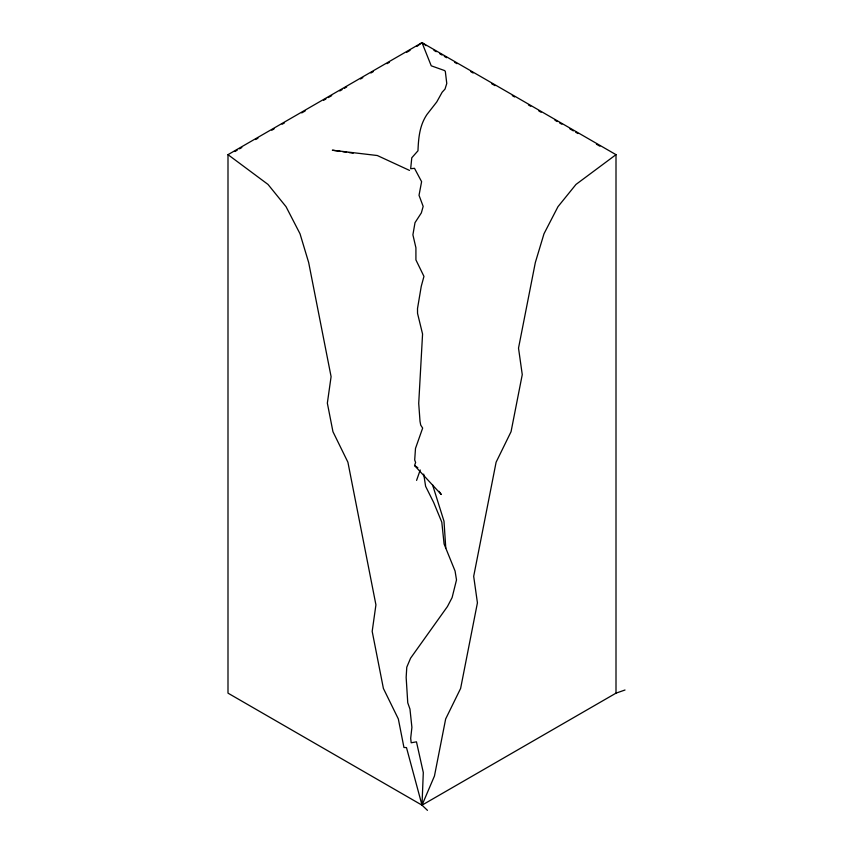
<?xml version="1.0" encoding="UTF-8"?>
<svg xmlns="http://www.w3.org/2000/svg" width="853" height="853" viewBox="0 0 853 853"><rect width="100%" height="100%" fill="white"/><g stroke="black" fill="none" stroke-linecap="round" stroke-linejoin="round"><path stroke-width="1.28" d="M416.584 480.388L420.23 469.971M439.05 491.307L441.257 494.495L414.547 465.535L415.624 462.486L414.697 460.023L415.496 448.411L422.661 428.078L420.721 425.125L420.017 421.361L418.716 403.384L422.566 334.003L417.543 313.392L417.512 308.541L421.254 286.331L423.952 276.383L415.923 259.92L415.912 247.775L412.905 234.82L415.006 222.665L421.361 212.877L423.163 206.383L419.026 195.294L421.606 181.657L414.494 168.318L410.666 168.723L411.786 157.773L417.97 150.789C418.503 138.111 419.527 125.402 427.022 114.419L436.747 101.965L442.174 92.188L445.01 89.107L446.769 83.487L445.33 71.449L444.626 70.575L431.234 65.809L422 42.65L227.996 154.66L227.996 693.148L422 805.157L427.46 810.35M416.968 46.393L422 42.65L616.005 154.66L616.005 693.148L422 805.157L406.486 747.591L403.949 747.484L398.34 718.962L383.392 688.424L372.185 631.369L375.928 604.852L347.907 462.219L332.947 431.682L327.349 403.149L331.092 376.642L308.669 262.532L300.011 233.754L286.043 206.693L268.023 184.44L227.996 154.66M616.005 154.66L575.978 184.44L557.969 206.693L544.001 233.754L535.332 262.532L518.517 348.109L522.26 374.627L511.054 431.682L496.105 462.219L473.682 576.329L477.424 602.836L460.62 688.424L445.661 718.962L434.454 776.017L422 805.157L423.301 772.519L416.467 741.833L411.189 742.782L410.688 738.282L411.903 727.353L409.962 709.067L407.755 702.787L406.156 677.389L406.774 667.195L410.581 658.185L447.441 606.536L452.111 597.58L456.504 579.923L455.075 571.041L444.093 543.979L441.801 522.185L433.665 502.47L425.615 486.327L423.706 474.097M234.906 151.503L237.209 150.171M239.522 148.848L241.826 147.516M255.655 139.529L257.958 138.197M271.787 130.221L274.09 128.888M282.151 124.229L284.454 122.896M301.738 112.916L305.203 110.922M323.639 100.281L325.942 98.948M328.245 97.615L331.7 95.621M339.771 90.962L342.074 89.64M344.377 88.307L346.681 86.974M360.51 78.988L362.813 77.666M370.884 73.006L373.188 71.673M387.017 63.687L389.32 62.354M406.604 52.385L410.058 50.38M616.005 693.148L625.004 690.002M340.155 151.322L332.339 150.213L377.314 155.523L409.515 170.408M342.757 151.685L346.659 152.239M349.261 152.612L353.174 153.167M433.942 50.38L436.256 51.713M439.711 53.707L442.014 55.04M444.317 56.373L446.62 57.705M454.692 62.354L456.995 63.687M470.824 71.673L473.127 73.006M491.563 83.647L495.017 85.641M512.301 95.621L514.604 96.954M528.433 104.94L530.737 106.262M538.808 110.922L541.111 112.255M554.94 120.241L557.244 121.563M559.547 122.896L561.85 124.229M569.921 128.888L573.376 130.882M575.679 132.215L577.982 133.548M596.418 144.189L599.883 146.183M414.547 465.535L417.831 467.732M426.031 45.646L422 42.65L422 43.492M432.514 484.675L443.997 521.226L445.788 548.159"/></g></svg>
